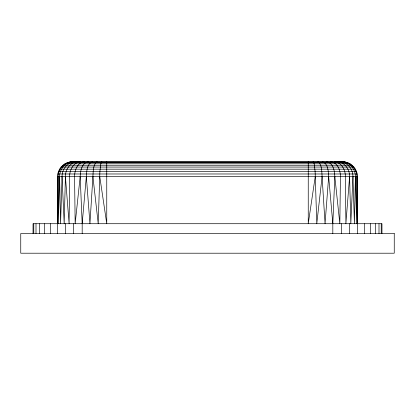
<?xml version="1.0" encoding="UTF-8"?>
<svg xmlns="http://www.w3.org/2000/svg" width="415" height="415" viewBox="0 0 415 415"><rect width="100%" height="100%" fill="white"/><g stroke="black" fill="none" stroke-linecap="round" stroke-linejoin="round"><path stroke-width="0.62" d="M342.297 161.793C350.156 161.668 357.035 168.713 356.89 176.541L356.646 223.716L355.401 176.541C355.562 168.884 349.046 161.694 341.255 161.793M57.607 223.716L58.11 176.541C57.965 168.713 64.844 161.668 72.703 161.793M97.063 161.793L96.342 162.021C92.913 165.876 93.24 171.685 92.908 176.541L98.22 223.716L99.885 171.499L100.809 163.769L101.857 161.793M355.401 176.541L354.426 223.716L352.952 176.541C353.124 169.164 347.21 161.757 339.537 161.793M73.746 161.793C65.954 161.694 59.438 168.884 59.599 176.541L58.354 223.716L58.11 176.541M77.812 161.793C70.311 161.871 65.243 169.548 65.409 176.541L64.19 223.716L62.048 176.541C61.877 169.164 67.79 161.757 75.463 161.793M62.048 176.541L60.574 223.716L59.599 176.541M82.18 233.546L82.18 223.716L86.336 176.541C86.714 171.519 86.756 163.681 92.462 161.793M332.82 233.546L332.82 223.716L334.817 176.541C334.656 171.073 333.302 162.913 326.844 161.793M352.952 176.541L350.81 223.716L349.591 176.541C349.757 169.548 344.689 161.871 337.188 161.793M84.224 161.793C77.283 162.395 74.555 170.544 74.57 176.541L75.162 223.716L80.183 176.541C80.344 171.073 81.698 162.913 88.156 161.793M92.908 176.541L89.946 223.716L86.336 176.541M322.538 161.793C328.244 163.681 328.286 171.519 328.664 176.541L325.054 223.716L322.092 176.541C321.76 171.685 322.087 165.876 318.658 162.021L317.937 161.793M349.591 176.541L345.892 223.716L345.389 176.541C345.508 170.02 341.514 162.068 334.246 161.793M57.607 233.546L57.607 176.541C57.472 168.656 64.47 161.658 72.35 161.793L342.65 161.793C350.53 161.658 357.528 168.656 357.393 176.541L357.393 233.546M322.092 176.541L316.78 223.716L315.115 171.499L314.191 163.769L313.143 161.793M315.239 176.541L308.246 223.716L308.246 161.793M80.754 161.793C73.486 162.068 69.492 170.02 69.611 176.541L69.108 223.716L65.409 176.541M69.793 162.021L345.207 162.021M67.308 162.685L347.692 162.685M64.979 163.769L350.021 163.769M62.878 165.243L352.127 165.243M61.057 167.063L353.943 167.063M59.584 169.17L355.416 169.17M58.499 171.499L356.501 171.499M57.83 173.978L357.17 173.978M57.607 176.541L357.393 176.541M330.776 161.793C337.717 162.395 340.445 170.544 340.43 176.541L339.838 223.716L334.817 176.541M99.761 176.541L106.754 223.716L106.754 161.793M328.664 176.541L332.82 223.716M80.183 176.541L82.18 223.716M356.89 176.541L357.393 223.716M381.966 233.546L381.966 223.716L33.034 223.716L33.034 233.546M381.219 223.716L381.219 233.546M378.999 223.716L378.999 233.546M375.378 223.716L375.378 233.546M370.465 223.716L370.465 233.546M364.406 223.716L364.406 233.546M349.627 223.716L349.627 233.546M341.353 223.716L341.353 233.546M73.647 223.716L73.647 233.546M65.373 223.716L65.373 233.546M50.594 223.716L50.594 233.546M44.535 223.716L44.535 233.546M39.622 223.716L39.622 233.546M36.001 223.716L36.001 233.546M33.781 223.716L33.781 233.546M394.25 233.546L20.75 233.546L20.75 253.207L394.25 253.207L394.25 233.546"/></g></svg>
